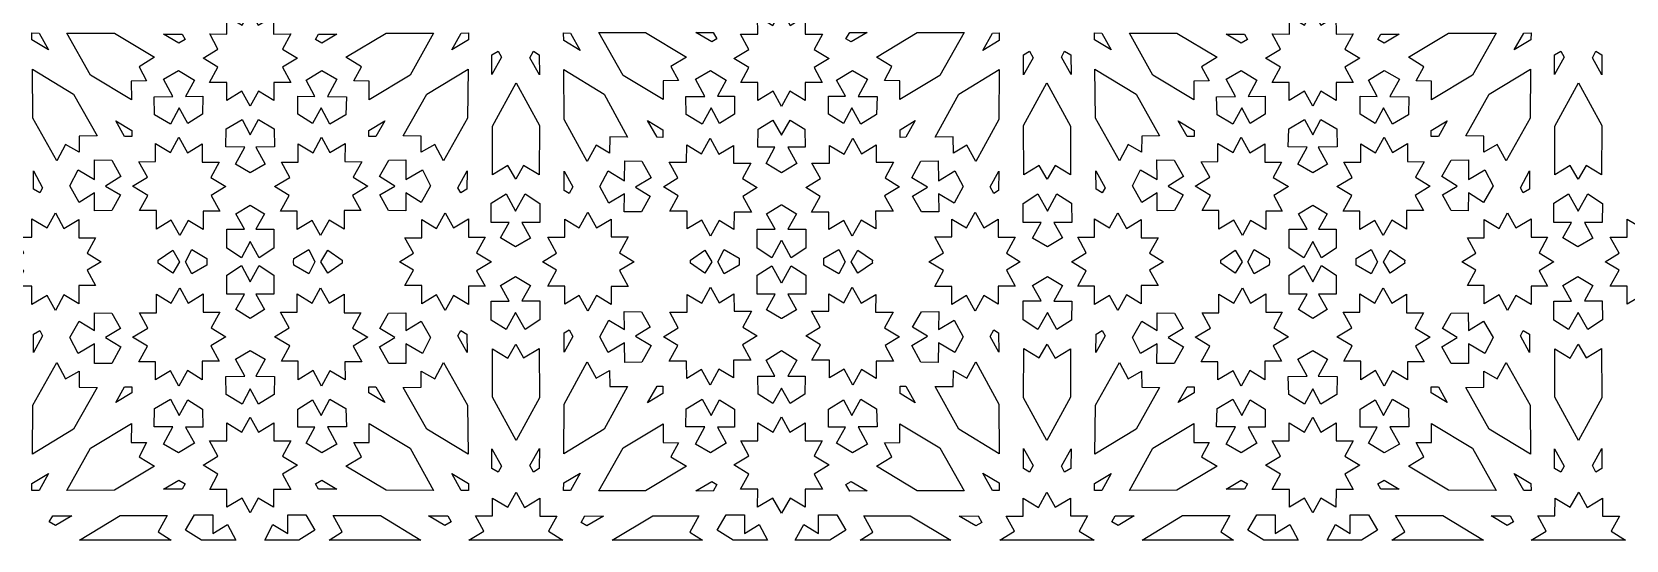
# Model space of a CAD drawing. Extents: x -340 to 340, y -245 to 245.
# Drawn here: x 5.1 to 176.7, y 104.9 to 159.7 of the extents above; entities that cross this region are included whole.
import ezdxf

# ---------------------------------------------------------------- set-up
doc = ezdxf.new("R2010")
doc.units = 0
doc.layers.add('LAYER_1', color=18, linetype='CONTINUOUS')

msp = doc.modelspace()

# ---------------------------------------------------------------- linework, layer by layer
at = {"layer": 'LAYER_1'}
for points in [[(29.47, 160.39), (31.11, 161.39), (31.12, 159.45), (32.96, 159.46), (32.07, 157.82), (33.69, 156.85), (32.07, 155.86), (32.97, 154.23), (31.13, 154.23), (31.13, 152.29), (29.49, 153.28), (28.6, 151.67), (27.71, 153.28), (26.07, 152.29), (26.07, 154.23), (24.23, 154.23), (25.13, 155.86), (23.52, 156.85), (25.13, 157.82), (24.24, 159.46), (26.08, 159.45), (26.09, 161.39), (27.73, 160.39), (28.6, 161.97)], [(86.73, 160.38), (88.37, 161.37), (88.37, 159.44), (90.21, 159.44), (89.31, 157.8), (90.92, 156.82), (89.31, 155.84), (90.2, 154.21), (88.35, 154.21), (88.35, 152.28), (86.71, 153.28), (85.8, 151.64), (84.89, 153.28), (83.26, 152.28), (83.25, 154.21), (81.41, 154.21), (82.3, 155.84), (80.68, 156.82), (82.29, 157.8), (81.39, 159.44), (83.24, 159.44), (83.23, 161.37), (84.88, 160.38), (85.8, 162.02)], [(143.87, 160.39), (145.51, 161.39), (145.52, 159.45), (147.36, 159.46), (146.47, 157.82), (148.09, 156.85), (146.47, 155.86), (147.37, 154.23), (145.53, 154.23), (145.53, 152.29), (143.89, 153.28), (143, 151.67), (142.11, 153.28), (140.47, 152.29), (140.47, 154.23), (138.63, 154.23), (139.53, 155.86), (137.92, 156.85), (139.54, 157.82), (138.64, 159.46), (140.49, 159.45), (140.49, 161.39), (142.13, 160.39), (143, 161.97)], [(5.88, 159.56), (6.89, 157.73), (5.1, 158.81), (5.1, 159.57)], [(13.98, 159.54), (18.3, 156.94), (16.63, 155.93), (17.44, 154.42), (15.79, 154.38), (15.81, 152.36), (11.39, 155), (8.86, 159.56)], [(21.27, 159.43), (21.58, 158.87), (20.9, 158.47), (19.28, 159.45)], [(36.3, 158.47), (35.62, 158.87), (35.94, 159.43), (37.92, 159.45)], [(45.81, 155), (41.39, 152.36), (41.41, 154.38), (39.76, 154.42), (40.57, 155.93), (38.9, 156.94), (43.22, 159.54), (48.35, 159.56)], [(52.1, 158.81), (50.31, 157.73), (51.32, 159.56), (52.1, 159.57)], [(63.08, 159.56), (64.11, 157.69), (62.36, 158.74), (62.35, 159.57)], [(75.58, 156.96), (73.9, 155.95), (74.71, 154.44), (73.06, 154.4), (73.07, 152.38), (68.75, 154.99), (66.14, 159.61), (71.17, 159.62)], [(78.85, 158.93), (78.31, 158.61), (76.58, 159.63), (78.45, 159.63)], [(95.02, 159.63), (93.29, 158.61), (92.75, 158.93), (93.15, 159.63)], [(105.47, 159.61), (102.86, 154.99), (98.54, 152.38), (98.55, 154.4), (96.89, 154.44), (97.7, 155.95), (96.03, 156.96), (100.43, 159.62)], [(109.24, 158.74), (107.49, 157.69), (108.53, 159.56), (109.25, 159.57)], [(120.29, 159.56), (121.29, 157.73), (119.51, 158.81), (119.5, 159.57)], [(128.38, 159.54), (132.71, 156.94), (131.04, 155.93), (131.85, 154.42), (130.19, 154.38), (130.21, 152.36), (125.8, 155), (123.26, 159.56)], [(135.67, 159.43), (135.98, 158.87), (135.3, 158.47), (133.68, 159.45)], [(150.7, 158.47), (150.02, 158.87), (150.34, 159.43), (152.32, 159.45)], [(160.21, 155), (155.8, 152.36), (155.81, 154.38), (154.16, 154.42), (154.97, 155.93), (153.3, 156.94), (157.63, 159.54), (162.75, 159.56)], [(166.5, 158.81), (164.71, 157.73), (165.72, 159.56), (166.51, 159.57)], [(55.67, 156.95), (54.63, 155.08), (54.63, 157.19), (55.31, 157.61)], [(59.72, 157.21), (59.73, 155.05), (58.72, 156.88), (59.1, 157.6)], [(112.89, 156.88), (111.88, 155.05), (111.88, 157.21), (112.5, 157.6)], [(116.97, 157.19), (116.98, 155.08), (115.94, 156.95), (116.29, 157.61)], [(170.07, 156.95), (169.03, 155.08), (169.04, 157.19), (169.72, 157.61)], [(174.13, 157.21), (174.13, 155.05), (173.12, 156.88), (173.5, 157.6)], [(9.58, 152.96), (12.12, 148.46), (10.19, 148.45), (10.18, 146.71), (8.72, 147.54), (7.78, 145.77), (5.2, 150.37), (5.15, 155.65)], [(22.6, 154.48), (21.64, 152.73), (23.48, 152.75), (23.47, 150.8), (21.88, 149.8), (20.96, 151.48), (20.01, 149.73), (18.3, 150.74), (18.25, 152.69), (20.28, 152.72), (19.27, 154.57), (20.89, 155.51)], [(37.93, 154.57), (36.92, 152.72), (38.95, 152.69), (38.9, 150.74), (37.19, 149.73), (36.24, 151.48), (35.32, 149.8), (33.73, 150.8), (33.72, 152.75), (35.56, 152.73), (34.61, 154.48), (36.31, 155.51)], [(52, 150.37), (49.42, 145.77), (48.48, 147.54), (47.02, 146.71), (47.01, 148.45), (45.08, 148.46), (47.62, 152.96), (52.05, 155.65)], [(66.72, 152.97), (69.24, 148.34), (67.31, 148.36), (67.28, 146.62), (65.84, 147.47), (64.88, 145.71), (62.4, 150.25), (62.36, 155.62)], [(79.86, 154.49), (78.9, 152.74), (80.74, 152.75), (80.73, 150.8), (79.13, 149.81), (78.22, 151.48), (77.26, 149.74), (75.55, 150.76), (75.51, 152.71), (77.54, 152.73), (76.53, 154.58), (78.16, 155.52)], [(95.07, 154.58), (94.06, 152.73), (96.1, 152.71), (96.05, 150.76), (94.34, 149.74), (93.39, 151.48), (92.47, 149.81), (90.88, 150.8), (90.86, 152.75), (92.7, 152.74), (91.74, 154.49), (93.44, 155.52)], [(109.21, 150.25), (106.73, 145.71), (105.77, 147.47), (104.32, 146.62), (104.29, 148.36), (102.36, 148.34), (104.89, 152.97), (109.24, 155.62)], [(123.99, 152.96), (126.52, 148.46), (124.59, 148.45), (124.58, 146.71), (123.13, 147.54), (122.19, 145.77), (119.6, 150.37), (119.55, 155.65)], [(137, 154.48), (136.05, 152.73), (137.88, 152.75), (137.87, 150.8), (136.28, 149.8), (135.36, 151.48), (134.41, 149.73), (132.7, 150.74), (132.65, 152.69), (134.68, 152.72), (133.67, 154.57), (135.29, 155.51)], [(152.34, 154.57), (151.32, 152.72), (153.36, 152.69), (153.3, 150.74), (151.6, 149.73), (150.64, 151.48), (149.73, 149.8), (148.13, 150.8), (148.12, 152.75), (149.96, 152.73), (149.01, 154.48), (150.71, 155.51)], [(166.41, 150.37), (163.82, 145.77), (162.88, 147.54), (161.43, 146.71), (161.42, 148.45), (159.49, 148.46), (162.02, 152.96), (166.45, 155.65)], [(59.73, 149.59), (59.71, 144.26), (58.04, 145.28), (57.19, 143.8), (56.34, 145.29), (54.67, 144.28), (54.69, 149.51), (57.23, 154.18)], [(116.91, 149.51), (116.93, 144.28), (115.26, 145.29), (114.42, 143.8), (113.56, 145.28), (111.9, 144.26), (111.88, 149.59), (114.38, 154.18)], [(174.13, 149.59), (174.11, 144.26), (172.45, 145.28), (171.59, 143.8), (170.74, 145.29), (169.07, 144.28), (169.09, 149.51), (171.63, 154.18)], [(15.84, 149.05), (15.84, 148.39), (15.06, 148.4), (14.12, 150.1)], [(31.18, 149.23), (31.23, 147.28), (29.2, 147.26), (30.2, 145.41), (28.6, 144.49), (27, 145.41), (28.01, 147.26), (25.97, 147.28), (26.02, 149.23), (27.72, 150.25), (28.6, 148.6), (29.48, 150.25)], [(42.14, 148.4), (41.36, 148.39), (41.37, 149.05), (43.08, 150.1)], [(73.01, 149.13), (73.02, 148.31), (72.4, 148.32), (71.39, 150.12)], [(88.32, 149.19), (88.34, 147.24), (86.5, 147.25), (87.46, 145.51), (85.8, 144.47), (84.15, 145.51), (85.1, 147.25), (83.26, 147.24), (83.28, 149.19), (84.88, 150.18), (85.8, 148.56), (86.73, 150.18)], [(99.21, 148.32), (98.59, 148.31), (98.59, 149.13), (100.21, 150.12)], [(130.24, 149.05), (130.24, 148.39), (129.47, 148.4), (128.52, 150.1)], [(145.59, 149.23), (145.63, 147.28), (143.6, 147.26), (144.61, 145.41), (143, 144.49), (141.4, 145.41), (142.41, 147.26), (140.37, 147.28), (140.42, 149.23), (142.13, 150.25), (143, 148.6), (143.88, 150.25)], [(156.54, 148.4), (155.76, 148.39), (155.77, 149.05), (157.48, 150.1)], [(21.84, 146.65), (23.43, 147.62), (23.43, 145.63), (25.25, 145.64), (24.35, 143.99), (25.99, 143), (24.4, 142.03), (25.33, 140.36), (23.53, 140.35), (23.54, 138.39), (21.92, 139.36), (21.02, 137.73), (20.1, 139.4), (18.5, 138.43), (18.5, 140.42), (16.69, 140.41), (17.59, 142.06), (15.94, 143.04), (17.53, 144.02), (16.6, 145.69), (18.4, 145.7), (18.4, 147.66), (20.02, 146.69), (20.91, 148.32)], [(37.18, 146.69), (38.81, 147.66), (38.8, 145.7), (40.6, 145.69), (39.67, 144.02), (41.26, 143.04), (39.61, 142.06), (40.52, 140.41), (38.7, 140.42), (38.7, 138.43), (37.1, 139.4), (36.18, 137.73), (35.28, 139.36), (33.66, 138.39), (33.67, 140.35), (31.87, 140.36), (32.8, 142.03), (31.21, 143), (32.86, 143.99), (31.95, 145.64), (33.77, 145.63), (33.77, 147.62), (35.36, 146.65), (36.29, 148.32)], [(79.06, 146.49), (80.63, 147.44), (80.62, 145.53), (82.52, 145.53), (81.6, 143.86), (83.19, 142.89), (81.64, 141.95), (82.56, 140.25), (80.7, 140.25), (80.69, 138.37), (79.1, 139.34), (78.17, 137.67), (77.23, 139.39), (75.66, 138.44), (75.66, 140.35), (73.77, 140.35), (74.69, 142.02), (73.1, 142.99), (74.65, 143.93), (73.72, 145.63), (75.59, 145.63), (75.6, 147.51), (77.19, 146.54), (78.12, 148.21)], [(94.41, 146.54), (96.01, 147.51), (96.01, 145.63), (97.88, 145.63), (96.95, 143.93), (98.51, 142.99), (96.91, 142.02), (97.84, 140.35), (95.94, 140.35), (95.95, 138.44), (94.37, 139.39), (93.43, 137.67), (92.51, 139.34), (90.91, 138.37), (90.91, 140.25), (89.04, 140.25), (89.97, 141.95), (88.41, 142.89), (90.01, 143.86), (89.08, 145.53), (90.98, 145.53), (90.97, 147.44), (92.55, 146.49), (93.49, 148.21)], [(136.24, 146.65), (137.83, 147.62), (137.84, 145.63), (139.65, 145.64), (138.75, 143.99), (140.39, 143), (138.8, 142.03), (139.73, 140.36), (137.94, 140.35), (137.94, 138.39), (136.32, 139.36), (135.43, 137.73), (134.5, 139.4), (132.91, 138.43), (132.9, 140.42), (131.09, 140.41), (131.99, 142.06), (130.34, 143.04), (131.94, 144.02), (131.01, 145.69), (132.8, 145.7), (132.8, 147.66), (134.42, 146.69), (135.31, 148.32)], [(151.59, 146.69), (153.21, 147.66), (153.2, 145.7), (155, 145.69), (154.07, 144.02), (155.66, 143.04), (154.02, 142.06), (154.92, 140.41), (153.1, 140.42), (153.1, 138.43), (151.51, 139.4), (150.58, 137.73), (149.69, 139.36), (148.07, 138.39), (148.07, 140.35), (146.27, 140.36), (147.2, 142.03), (145.61, 143), (147.26, 143.99), (146.35, 145.64), (148.17, 145.63), (148.17, 147.62), (149.77, 146.65), (150.69, 148.32)], [(6.25, 142.88), (5.94, 142.32), (5.27, 142.73), (5.25, 144.69)], [(13.69, 145.87), (14.68, 144.09), (13.03, 143.06), (14.64, 142.13), (13.71, 140.44), (11.85, 140.4), (11.84, 142.33), (10.19, 141.3), (9.19, 143.08), (10.06, 144.8), (11.84, 143.76), (11.83, 145.89)], [(45.36, 143.76), (47.14, 144.8), (48.01, 143.08), (47.01, 141.3), (45.36, 142.33), (45.35, 140.4), (43.5, 140.44), (42.57, 142.13), (44.17, 143.06), (42.52, 144.09), (43.51, 145.87), (45.37, 145.89)], [(51.93, 142.73), (51.26, 142.32), (50.96, 142.88), (51.95, 144.69)], [(63.34, 142.96), (62.96, 142.25), (62.42, 142.58), (62.41, 144.66)], [(70.78, 145.73), (71.76, 143.94), (70.09, 142.93), (71.68, 141.97), (70.73, 140.3), (68.88, 140.29), (68.89, 142.22), (67.23, 141.21), (66.25, 143), (67.14, 144.71), (68.91, 143.64), (68.93, 145.78)], [(102.7, 143.64), (104.46, 144.71), (105.36, 143), (104.38, 141.21), (102.71, 142.22), (102.73, 140.29), (100.87, 140.3), (99.92, 141.97), (101.52, 142.93), (99.85, 143.94), (100.82, 145.73), (102.68, 145.78)], [(109.18, 142.58), (108.65, 142.25), (108.26, 142.96), (109.19, 144.66)], [(120.65, 142.88), (120.34, 142.32), (119.67, 142.73), (119.65, 144.69)], [(128.09, 145.87), (129.09, 144.09), (127.43, 143.06), (129.04, 142.13), (128.11, 140.44), (126.25, 140.4), (126.25, 142.33), (124.59, 141.3), (123.59, 143.08), (124.46, 144.8), (126.24, 143.76), (126.23, 145.89)], [(159.76, 143.76), (161.54, 144.8), (162.42, 143.08), (161.41, 141.3), (159.76, 142.33), (159.75, 140.4), (157.9, 140.44), (156.97, 142.13), (158.57, 143.06), (156.92, 144.09), (157.91, 145.87), (159.77, 145.89)], [(166.33, 142.73), (165.66, 142.32), (165.36, 142.88), (166.35, 144.69)], [(30.14, 140.08), (29.21, 138.41), (31.13, 138.41), (31.13, 136.35), (29.55, 135.34), (28.6, 137.08), (27.65, 135.34), (26.07, 136.35), (26.07, 138.41), (27.99, 138.41), (27.06, 140.08), (28.6, 141.01)], [(57.17, 140.37), (58.21, 142.21), (59.79, 141.19), (59.78, 139.13), (57.86, 139.13), (58.78, 137.46), (57.16, 136.52), (55.54, 137.48), (56.48, 139.14), (54.56, 139.15), (54.56, 141.21), (56.15, 142.22)], [(87.43, 140.08), (86.5, 138.42), (88.42, 138.42), (88.43, 136.36), (86.84, 135.34), (85.83, 137.18), (85.8, 137.13), (85.77, 137.18), (84.76, 135.34), (83.18, 136.36), (83.18, 138.42), (85.11, 138.42), (84.18, 140.08), (85.78, 141.04), (85.8, 141.03), (85.83, 141.04)], [(117.04, 141.21), (117.05, 139.15), (115.12, 139.14), (116.06, 137.48), (114.45, 136.52), (112.82, 137.46), (113.75, 139.13), (111.83, 139.13), (111.81, 141.19), (113.39, 142.21), (114.43, 140.37), (115.45, 142.22)], [(144.55, 140.08), (143.61, 138.41), (145.54, 138.41), (145.54, 136.35), (143.95, 135.34), (143, 137.08), (142.06, 135.34), (140.47, 136.35), (140.47, 138.41), (142.39, 138.41), (141.46, 140.08), (143, 141.01)], [(171.58, 140.37), (172.61, 142.21), (174.19, 141.19), (174.18, 139.13), (172.26, 139.13), (173.18, 137.46), (171.56, 136.52), (169.95, 137.48), (170.88, 139.14), (168.96, 139.15), (168.97, 141.21), (170.55, 142.22)], [(8.53, 138.49), (10.13, 139.46), (10.13, 137.47), (11.94, 137.47), (11.03, 135.82), (12.54, 134.91), (11.03, 133.99), (11.94, 132.35), (10.13, 132.35), (10.13, 130.36), (8.53, 131.32), (7.62, 129.65), (6.72, 131.28), (5.1, 130.3), (5.09, 132.26), (3.3, 132.26), (4.22, 133.93), (2.63, 134.91), (4.22, 135.88), (3.3, 137.55), (5.09, 137.56), (5.1, 139.52), (6.72, 138.54), (7.62, 140.17)], [(50.49, 138.54), (52.1, 139.52), (52.11, 137.56), (53.9, 137.55), (52.98, 135.88), (54.58, 134.91), (52.98, 133.93), (53.9, 132.26), (52.11, 132.26), (52.1, 130.3), (50.49, 131.28), (49.59, 129.65), (48.67, 131.32), (47.07, 130.36), (47.07, 132.35), (45.26, 132.35), (46.17, 133.99), (44.66, 134.91), (46.17, 135.82), (45.26, 137.47), (47.07, 137.47), (47.07, 139.46), (48.67, 138.49), (49.59, 140.17)], [(65.89, 138.56), (67.45, 139.51), (67.45, 137.57), (69.29, 137.58), (68.35, 135.85), (69.93, 134.91), (68.35, 133.96), (69.29, 132.24), (67.45, 132.24), (67.45, 130.31), (65.89, 131.25), (64.95, 129.56), (64.02, 131.26), (62.46, 130.33), (62.47, 132.26), (60.63, 132.27), (61.59, 133.99), (60.08, 134.91), (61.59, 135.82), (60.63, 137.54), (62.47, 137.55), (62.46, 139.49), (64.02, 138.55), (64.95, 140.25)], [(107.58, 138.55), (109.14, 139.49), (109.13, 137.55), (110.97, 137.54), (110.02, 135.82), (111.52, 134.91), (110.02, 133.99), (110.97, 132.27), (109.13, 132.26), (109.14, 130.33), (107.58, 131.26), (106.65, 129.56), (105.71, 131.25), (104.16, 130.31), (104.15, 132.24), (102.31, 132.24), (103.25, 133.96), (101.68, 134.91), (103.25, 135.85), (102.31, 137.58), (104.15, 137.57), (104.16, 139.51), (105.71, 138.56), (106.65, 140.25)], [(122.94, 138.49), (124.53, 139.46), (124.53, 137.47), (126.35, 137.47), (125.44, 135.82), (126.94, 134.91), (125.44, 133.99), (126.35, 132.35), (124.53, 132.35), (124.53, 130.36), (122.94, 131.32), (122.02, 129.65), (121.12, 131.28), (119.5, 130.3), (119.5, 132.26), (117.7, 132.26), (118.62, 133.93), (117.03, 134.91), (118.62, 135.88), (117.7, 137.55), (119.5, 137.56), (119.5, 139.52), (121.12, 138.54), (122.02, 140.17)], [(164.89, 138.54), (166.51, 139.52), (166.51, 137.56), (168.3, 137.55), (167.38, 135.88), (168.98, 134.91), (167.38, 133.93), (168.3, 132.26), (166.51, 132.26), (166.51, 130.3), (164.89, 131.28), (163.99, 129.65), (163.07, 131.32), (161.47, 130.36), (161.47, 132.35), (159.66, 132.35), (160.57, 133.99), (159.06, 134.91), (160.57, 135.82), (159.66, 137.47), (161.47, 137.47), (161.47, 139.46), (163.07, 138.49), (163.99, 140.17)], [(180.3, 138.56), (181.85, 139.51), (181.85, 137.57), (183.7, 137.58), (182.75, 135.85), (184.33, 134.91), (182.75, 133.96), (183.7, 132.24), (181.85, 132.24), (181.85, 130.31), (180.3, 131.25), (179.36, 129.56), (178.43, 131.26), (176.87, 130.33), (176.87, 132.26), (175.03, 132.27), (175.99, 133.99), (174.48, 134.91), (175.99, 135.82), (175.03, 137.54), (176.87, 137.55), (176.87, 139.49), (178.43, 138.55), (179.36, 140.25)], [(21, 134.91), (20.25, 133.67), (18.7, 134.74), (18.7, 134.91), (18.7, 135.07), (20.25, 136.14)], [(23.92, 135.27), (23.93, 134.91), (23.92, 134.54), (22.3, 133.59), (21.63, 134.91), (22.3, 136.23)], [(35.57, 134.91), (34.9, 133.59), (33.28, 134.54), (33.27, 134.91), (33.28, 135.27), (34.9, 136.23)], [(38.5, 135.07), (38.5, 134.91), (38.5, 134.74), (36.95, 133.67), (36.21, 134.91), (36.95, 136.14)], [(78.31, 134.91), (77.56, 133.67), (76.01, 134.75), (76.02, 134.91), (76.01, 135.07), (77.56, 136.15)], [(81.24, 135.28), (81.25, 134.91), (81.24, 134.54), (79.62, 133.59), (78.94, 134.91), (79.62, 136.22)], [(92.66, 134.91), (91.99, 133.59), (90.37, 134.54), (90.35, 134.91), (90.37, 135.28), (91.99, 136.22)], [(95.59, 135.07), (95.58, 134.91), (95.59, 134.75), (94.04, 133.67), (93.29, 134.91), (94.04, 136.15)], [(135.4, 134.91), (134.65, 133.67), (133.1, 134.74), (133.11, 134.91), (133.1, 135.07), (134.65, 136.14)], [(138.32, 135.27), (138.34, 134.91), (138.32, 134.54), (136.7, 133.59), (136.03, 134.91), (136.7, 136.23)], [(149.98, 134.91), (149.3, 133.59), (147.68, 134.54), (147.67, 134.91), (147.68, 135.27), (149.3, 136.23)], [(152.91, 135.07), (152.9, 134.91), (152.91, 134.74), (151.36, 133.67), (150.61, 134.91), (151.36, 136.14)], [(31.13, 133.47), (31.13, 131.4), (29.21, 131.4), (30.14, 129.74), (28.6, 128.8), (27.06, 129.74), (27.99, 131.4), (26.07, 131.4), (26.07, 133.47), (27.65, 134.48), (28.6, 132.73), (29.55, 134.48)], [(88.43, 133.46), (88.42, 131.4), (86.5, 131.4), (87.43, 129.73), (85.83, 128.77), (85.8, 128.79), (85.78, 128.77), (84.18, 129.73), (85.11, 131.4), (83.18, 131.4), (83.18, 133.46), (84.76, 134.47), (85.77, 132.63), (85.8, 132.68), (85.83, 132.63), (86.84, 134.47)], [(145.54, 133.47), (145.54, 131.4), (143.61, 131.4), (144.55, 129.74), (143, 128.8), (141.46, 129.74), (142.39, 131.4), (140.47, 131.4), (140.47, 133.47), (142.06, 134.48), (143, 132.73), (143.95, 134.48)], [(58.78, 132.35), (57.86, 130.68), (59.78, 130.69), (59.79, 128.63), (58.21, 127.61), (57.17, 129.44), (56.15, 127.6), (54.56, 128.6), (54.56, 130.67), (56.48, 130.67), (55.54, 132.34), (57.16, 133.3)], [(116.06, 132.34), (115.12, 130.67), (117.05, 130.67), (117.04, 128.6), (115.45, 127.6), (114.43, 129.44), (113.39, 127.61), (111.81, 128.63), (111.83, 130.69), (113.75, 130.68), (112.82, 132.35), (114.45, 133.3)], [(173.18, 132.35), (172.26, 130.68), (174.18, 130.69), (174.19, 128.63), (172.61, 127.61), (171.58, 129.44), (170.55, 127.6), (168.97, 128.6), (168.96, 130.67), (170.88, 130.67), (169.95, 132.34), (171.56, 133.3)], [(21.92, 130.45), (23.54, 131.43), (23.53, 129.47), (25.33, 129.46), (24.4, 127.79), (25.99, 126.81), (24.35, 125.83), (25.25, 124.17), (23.43, 124.18), (23.43, 122.19), (21.84, 123.17), (20.91, 121.49), (20.02, 123.13), (18.4, 122.16), (18.4, 124.12), (16.6, 124.12), (17.53, 125.79), (15.94, 126.77), (17.59, 127.76), (16.69, 129.41), (18.5, 129.4), (18.5, 131.39), (20.1, 130.42), (21.02, 132.09)], [(37.1, 130.42), (38.7, 131.39), (38.7, 129.4), (40.52, 129.41), (39.61, 127.76), (41.26, 126.77), (39.67, 125.79), (40.6, 124.12), (38.8, 124.12), (38.81, 122.16), (37.18, 123.13), (36.29, 121.49), (35.36, 123.17), (33.77, 122.19), (33.77, 124.18), (31.95, 124.17), (32.86, 125.83), (31.21, 126.81), (32.8, 127.79), (31.87, 129.46), (33.67, 129.47), (33.66, 131.43), (35.28, 130.45), (36.18, 132.09)], [(79.1, 130.48), (80.69, 131.45), (80.7, 129.56), (82.56, 129.56), (81.64, 127.86), (83.19, 126.92), (81.6, 125.96), (82.52, 124.28), (80.62, 124.28), (80.63, 122.38), (79.06, 123.33), (78.12, 121.6), (77.19, 123.27), (75.6, 122.3), (75.59, 124.18), (73.72, 124.18), (74.65, 125.88), (73.1, 126.82), (74.69, 127.79), (73.77, 129.47), (75.66, 129.47), (75.66, 131.37), (77.23, 130.42), (78.17, 132.15)], [(94.37, 130.42), (95.95, 131.37), (95.94, 129.47), (97.84, 129.47), (96.91, 127.79), (98.51, 126.82), (96.95, 125.88), (97.88, 124.18), (96.01, 124.18), (96.01, 122.3), (94.41, 123.27), (93.49, 121.6), (92.55, 123.33), (90.97, 122.38), (90.98, 124.28), (89.08, 124.28), (90.01, 125.96), (88.41, 126.92), (89.97, 127.86), (89.04, 129.56), (90.91, 129.56), (90.91, 131.45), (92.51, 130.48), (93.43, 132.15)], [(136.32, 130.45), (137.94, 131.43), (137.94, 129.47), (139.73, 129.46), (138.8, 127.79), (140.39, 126.81), (138.75, 125.83), (139.65, 124.17), (137.84, 124.18), (137.83, 122.19), (136.24, 123.17), (135.31, 121.49), (134.42, 123.13), (132.8, 122.16), (132.8, 124.12), (131.01, 124.12), (131.94, 125.79), (130.34, 126.77), (131.99, 127.76), (131.09, 129.41), (132.9, 129.4), (132.91, 131.39), (134.5, 130.42), (135.43, 132.09)], [(151.51, 130.42), (153.1, 131.39), (153.1, 129.4), (154.92, 129.41), (154.02, 127.76), (155.66, 126.77), (154.07, 125.79), (155, 124.12), (153.2, 124.12), (153.21, 122.16), (151.59, 123.13), (150.69, 121.49), (149.77, 123.17), (148.17, 122.19), (148.17, 124.18), (146.35, 124.17), (147.26, 125.83), (145.61, 126.81), (147.2, 127.79), (146.27, 129.46), (148.07, 129.47), (148.07, 131.43), (149.69, 130.45), (150.58, 132.09)], [(13.71, 129.37), (14.64, 127.69), (13.03, 126.75), (14.68, 125.72), (13.69, 123.95), (11.83, 123.92), (11.84, 126.06), (10.06, 125.02), (9.19, 126.74), (10.19, 128.51), (11.84, 127.48), (11.85, 129.41)], [(45.36, 127.48), (47.01, 128.51), (48.01, 126.74), (47.14, 125.02), (45.36, 126.06), (45.37, 123.92), (43.51, 123.95), (42.52, 125.72), (44.17, 126.75), (42.57, 127.69), (43.5, 129.37), (45.35, 129.41)], [(70.73, 129.51), (71.68, 127.84), (70.09, 126.88), (71.76, 125.88), (70.78, 124.09), (68.93, 124.03), (68.91, 126.17), (67.14, 125.11), (66.25, 126.81), (67.23, 128.6), (68.89, 127.6), (68.88, 129.53)], [(102.71, 127.6), (104.38, 128.6), (105.36, 126.81), (104.46, 125.11), (102.7, 126.17), (102.68, 124.03), (100.82, 124.09), (99.85, 125.88), (101.52, 126.88), (99.92, 127.84), (100.87, 129.51), (102.73, 129.53)], [(128.11, 129.37), (129.04, 127.69), (127.43, 126.75), (129.09, 125.72), (128.09, 123.95), (126.23, 123.92), (126.24, 126.06), (124.46, 125.02), (123.59, 126.74), (124.59, 128.51), (126.25, 127.48), (126.25, 129.41)], [(159.76, 127.48), (161.41, 128.51), (162.42, 126.74), (161.54, 125.02), (159.76, 126.06), (159.77, 123.92), (157.91, 123.95), (156.92, 125.72), (158.57, 126.75), (156.97, 127.69), (157.9, 129.37), (159.75, 129.41)], [(6.25, 126.93), (5.25, 125.12), (5.27, 127.09), (5.94, 127.5)], [(51.93, 127.09), (51.95, 125.12), (50.96, 126.93), (51.26, 127.5)], [(63.34, 126.86), (62.41, 125.15), (62.42, 127.24), (62.96, 127.57)], [(109.18, 127.24), (109.19, 125.15), (108.26, 126.86), (108.65, 127.57)], [(120.65, 126.93), (119.65, 125.12), (119.67, 127.09), (120.34, 127.5)], [(166.33, 127.09), (166.35, 125.12), (165.36, 126.93), (165.66, 127.5)], [(30.2, 124.4), (29.2, 122.55), (31.23, 122.53), (31.18, 120.58), (29.48, 119.56), (28.6, 121.21), (27.72, 119.56), (26.02, 120.58), (25.97, 122.53), (28.01, 122.55), (27, 124.4), (28.6, 125.33)], [(58.04, 124.53), (59.71, 125.56), (59.73, 120.22), (57.23, 115.64), (54.69, 120.31), (54.67, 125.53), (56.34, 124.52), (57.19, 126.02)], [(87.46, 124.31), (86.5, 122.56), (88.34, 122.58), (88.32, 120.63), (86.73, 119.63), (85.8, 121.26), (84.88, 119.63), (83.28, 120.63), (83.26, 122.58), (85.1, 122.56), (84.15, 124.31), (85.8, 125.34)], [(115.26, 124.52), (116.93, 125.53), (116.91, 120.31), (114.38, 115.64), (111.88, 120.22), (111.9, 125.56), (113.56, 124.53), (114.42, 126.02)], [(144.61, 124.4), (143.6, 122.55), (145.63, 122.53), (145.59, 120.58), (143.88, 119.56), (143, 121.21), (142.13, 119.56), (140.42, 120.58), (140.37, 122.53), (142.41, 122.55), (141.4, 124.4), (143, 125.33)], [(172.45, 124.53), (174.11, 125.56), (174.13, 120.22), (171.63, 115.64), (169.09, 120.31), (169.07, 125.53), (170.74, 124.52), (171.59, 126.02)], [(8.72, 122.27), (10.18, 123.1), (10.19, 121.37), (12.12, 121.35), (9.58, 116.85), (5.15, 114.16), (5.2, 119.45), (7.78, 124.04)], [(52, 119.45), (52.05, 114.16), (47.62, 116.85), (45.08, 121.35), (47.01, 121.37), (47.02, 123.1), (48.48, 122.27), (49.42, 124.04)], [(65.84, 122.35), (67.28, 123.19), (67.31, 121.46), (69.24, 121.47), (66.72, 116.85), (62.36, 114.19), (62.4, 119.56), (64.88, 124.1)], [(109.21, 119.56), (109.24, 114.19), (104.89, 116.85), (102.36, 121.47), (104.29, 121.46), (104.32, 123.19), (105.77, 122.35), (106.73, 124.1)], [(123.13, 122.27), (124.58, 123.1), (124.59, 121.37), (126.52, 121.35), (123.99, 116.85), (119.55, 114.16), (119.6, 119.45), (122.19, 124.04)], [(166.41, 119.45), (166.45, 114.16), (162.02, 116.85), (159.49, 121.35), (161.42, 121.37), (161.43, 123.1), (162.88, 122.27), (163.82, 124.04)], [(15.84, 120.77), (14.12, 119.72), (15.06, 121.41), (15.84, 121.42)], [(42.14, 121.41), (43.08, 119.72), (41.37, 120.77), (41.36, 121.42)], [(73.01, 120.69), (71.39, 119.7), (72.4, 121.5), (73.02, 121.5)], [(99.21, 121.5), (100.21, 119.7), (98.59, 120.69), (98.59, 121.5)], [(130.24, 120.77), (128.52, 119.72), (129.47, 121.41), (130.24, 121.42)], [(156.54, 121.41), (157.48, 119.72), (155.77, 120.77), (155.76, 121.42)], [(20.96, 118.34), (21.88, 120.01), (23.47, 119.01), (23.48, 117.06), (21.64, 117.08), (22.6, 115.33), (20.89, 114.31), (19.27, 115.25), (20.28, 117.1), (18.25, 117.12), (18.3, 119.07), (20.01, 120.09)], [(38.9, 119.07), (38.95, 117.12), (36.92, 117.1), (37.93, 115.25), (36.31, 114.31), (34.61, 115.33), (35.56, 117.08), (33.72, 117.06), (33.73, 119.01), (35.32, 120.01), (36.24, 118.34), (37.19, 120.09)], [(78.22, 118.33), (79.13, 120), (80.73, 119.01), (80.74, 117.06), (78.9, 117.08), (79.86, 115.33), (78.16, 114.3), (76.53, 115.23), (77.54, 117.09), (75.51, 117.11), (75.55, 119.05), (77.26, 120.08)], [(96.05, 119.05), (96.1, 117.11), (94.06, 117.09), (95.07, 115.23), (93.44, 114.3), (91.74, 115.33), (92.7, 117.08), (90.86, 117.06), (90.88, 119.01), (92.47, 120), (93.39, 118.33), (94.34, 120.08)], [(135.36, 118.34), (136.28, 120.01), (137.87, 119.01), (137.88, 117.06), (136.05, 117.08), (137, 115.33), (135.29, 114.31), (133.67, 115.25), (134.68, 117.1), (132.65, 117.12), (132.7, 119.07), (134.41, 120.09)], [(153.3, 119.07), (153.36, 117.12), (151.32, 117.1), (152.34, 115.25), (150.71, 114.31), (149.01, 115.33), (149.96, 117.08), (148.12, 117.06), (148.13, 119.01), (149.73, 120.01), (150.64, 118.34), (151.6, 120.09)], [(15.79, 115.43), (17.44, 115.4), (16.63, 113.88), (18.3, 112.87), (13.98, 110.28), (8.86, 110.25), (11.39, 114.81), (15.81, 117.46)], [(29.49, 116.53), (31.13, 117.52), (31.13, 115.59), (32.97, 115.58), (32.07, 113.95), (33.69, 112.97), (32.07, 111.99), (32.96, 110.35), (31.12, 110.36), (31.11, 108.43), (29.47, 109.43), (28.6, 107.84), (27.73, 109.43), (26.09, 108.43), (26.08, 110.36), (24.24, 110.35), (25.13, 111.99), (23.52, 112.97), (25.13, 113.95), (24.23, 115.58), (26.07, 115.59), (26.07, 117.52), (27.71, 116.53), (28.6, 118.15)], [(45.81, 114.81), (48.35, 110.25), (43.22, 110.28), (38.9, 112.87), (40.57, 113.88), (39.76, 115.4), (41.41, 115.43), (41.39, 117.46)], [(73.06, 115.41), (74.71, 115.38), (73.9, 113.86), (75.58, 112.85), (71.17, 110.19), (66.14, 110.2), (68.75, 114.83), (73.07, 117.43)], [(86.71, 116.53), (88.35, 117.53), (88.35, 115.6), (90.2, 115.61), (89.31, 113.97), (90.92, 113), (89.31, 112.01), (90.21, 110.38), (88.37, 110.38), (88.37, 108.44), (86.73, 109.43), (85.8, 107.8), (84.88, 109.43), (83.23, 108.44), (83.24, 110.38), (81.39, 110.38), (82.29, 112.01), (80.68, 113), (82.3, 113.97), (81.41, 115.61), (83.25, 115.6), (83.26, 117.53), (84.89, 116.53), (85.8, 118.17)], [(102.86, 114.83), (105.47, 110.2), (100.43, 110.19), (96.03, 112.85), (97.7, 113.86), (96.89, 115.38), (98.55, 115.41), (98.54, 117.43)], [(130.19, 115.43), (131.85, 115.4), (131.04, 113.88), (132.71, 112.87), (128.38, 110.28), (123.26, 110.25), (125.8, 114.81), (130.21, 117.46)], [(143.89, 116.53), (145.53, 117.52), (145.53, 115.59), (147.37, 115.58), (146.47, 113.95), (148.09, 112.97), (146.47, 111.99), (147.36, 110.35), (145.52, 110.36), (145.51, 108.43), (143.87, 109.43), (143, 107.84), (142.13, 109.43), (140.49, 108.43), (140.49, 110.36), (138.64, 110.35), (139.54, 111.99), (137.92, 112.97), (139.53, 113.95), (138.63, 115.58), (140.47, 115.59), (140.47, 117.52), (142.11, 116.53), (143, 118.15)], [(160.21, 114.81), (162.75, 110.25), (157.63, 110.28), (153.3, 112.87), (154.97, 113.88), (154.16, 115.4), (155.81, 115.43), (155.8, 117.46)], [(55.67, 112.87), (55.31, 112.21), (54.63, 112.62), (54.63, 114.74)], [(59.72, 112.6), (59.1, 112.22), (58.72, 112.93), (59.73, 114.77)], [(112.89, 112.93), (112.5, 112.22), (111.88, 112.6), (111.88, 114.77)], [(116.97, 112.62), (116.29, 112.21), (115.94, 112.87), (116.98, 114.74)], [(170.07, 112.87), (169.72, 112.21), (169.04, 112.62), (169.03, 114.74)], [(174.13, 112.6), (173.5, 112.22), (173.12, 112.93), (174.13, 114.77)], [(5.88, 110.25), (5.1, 110.25), (5.1, 111), (6.89, 112.09)], [(52.1, 111), (52.1, 110.25), (51.32, 110.25), (50.31, 112.09)], [(63.08, 110.25), (62.35, 110.25), (62.36, 111.07), (64.11, 112.12)], [(109.24, 111.07), (109.25, 110.25), (108.53, 110.25), (107.49, 112.12)], [(120.29, 110.25), (119.5, 110.25), (119.51, 111), (121.29, 112.09)], [(166.5, 111), (166.51, 110.25), (165.72, 110.25), (164.71, 112.09)], [(21.58, 110.95), (21.27, 110.38), (19.28, 110.37), (20.9, 111.35)], [(37.92, 110.37), (35.94, 110.38), (35.62, 110.95), (36.3, 111.35)], [(58.14, 108.42), (59.79, 109.42), (59.78, 107.48), (61.63, 107.48), (60.72, 105.85), (62.27, 104.9), (52.14, 104.9), (53.74, 105.87), (52.84, 107.5), (54.69, 107.5), (54.69, 109.43), (56.33, 108.43), (57.24, 110.08)], [(78.85, 110.88), (78.45, 110.18), (76.58, 110.19), (78.31, 111.21)], [(95.02, 110.19), (93.15, 110.18), (92.75, 110.88), (93.29, 111.21)], [(115.27, 108.43), (116.91, 109.43), (116.92, 107.5), (118.76, 107.5), (117.87, 105.87), (119.46, 104.9), (109.33, 104.9), (110.88, 105.85), (109.98, 107.48), (111.82, 107.48), (111.82, 109.42), (113.46, 108.42), (114.36, 110.08)], [(135.98, 110.95), (135.67, 110.38), (133.68, 110.37), (135.3, 111.35)], [(152.32, 110.37), (150.34, 110.38), (150.02, 110.95), (150.7, 111.35)], [(172.54, 108.42), (174.19, 109.42), (174.19, 107.48), (176.03, 107.48), (175.13, 105.85), (176.67, 104.9), (166.54, 104.9), (168.14, 105.87), (167.25, 107.5), (169.09, 107.5), (169.1, 109.43), (170.73, 108.43), (171.64, 110.08)], [(7.65, 106.46), (6.96, 106.86), (7.33, 107.51), (9.39, 107.52)], [(19.67, 107.53), (18.7, 105.78), (20.09, 104.9), (10.23, 104.9), (14.59, 107.54)], [(24.56, 107.62), (24.56, 105.6), (26.15, 106.57), (27.04, 104.9), (23.35, 104.9), (21.63, 105.96), (22.6, 107.63)], [(35.57, 105.96), (33.85, 104.9), (30.16, 104.9), (31.05, 106.57), (32.64, 105.6), (32.64, 107.62), (34.6, 107.63)], [(46.97, 104.9), (37.11, 104.9), (38.5, 105.78), (37.53, 107.53), (42.61, 107.54)], [(49.87, 107.51), (50.24, 106.86), (49.55, 106.46), (47.81, 107.52)], [(66.65, 107.49), (64.86, 106.43), (64.23, 106.8), (64.64, 107.51)], [(75.95, 105.75), (77.31, 104.9), (67.58, 104.9), (71.94, 107.5), (76.92, 107.5)], [(81.81, 107.63), (81.81, 105.61), (83.4, 106.59), (84.31, 104.89), (80.61, 104.9), (78.88, 105.96), (79.85, 107.63)], [(92.72, 105.96), (91, 104.9), (87.29, 104.89), (88.21, 106.59), (89.79, 105.61), (89.79, 107.63), (91.76, 107.63)], [(99.67, 107.5), (104.03, 104.9), (94.29, 104.9), (95.65, 105.75), (94.68, 107.5)], [(107.37, 106.8), (106.74, 106.43), (104.95, 107.49), (106.97, 107.51)], [(122.05, 106.46), (121.37, 106.86), (121.73, 107.51), (123.79, 107.52)], [(134.08, 107.53), (133.1, 105.78), (134.49, 104.9), (124.63, 104.9), (128.99, 107.54)], [(138.97, 107.62), (138.96, 105.6), (140.55, 106.57), (141.44, 104.9), (137.75, 104.9), (136.03, 105.96), (137, 107.63)], [(149.97, 105.96), (148.25, 104.9), (144.56, 104.9), (145.46, 106.57), (147.04, 105.6), (147.04, 107.62), (149, 107.63)], [(161.38, 104.9), (151.51, 104.9), (152.91, 105.78), (151.93, 107.53), (157.01, 107.54)], [(164.27, 107.51), (164.64, 106.86), (163.95, 106.46), (162.21, 107.52)]]:
    msp.add_lwpolyline(points, close=True, dxfattribs=at)

doc.saveas('drawing.dxf')
